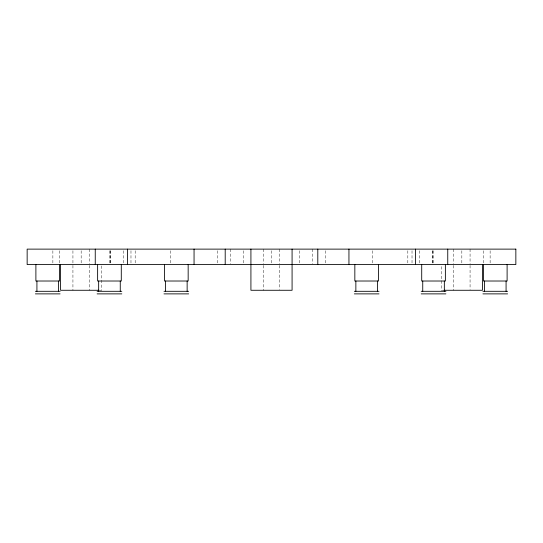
<?xml version="1.0" encoding="UTF-8"?>
<svg xmlns="http://www.w3.org/2000/svg" width="543" height="543" viewBox="0 0 543 543"><rect width="100%" height="100%" fill="white"/><g stroke="black" fill="none" stroke-linecap="round" stroke-linejoin="round"><path stroke-width="0.41" stroke-dasharray="2.71 2.04" d="M99.668 290.274L101.738 290.274L101.738 265.384M444.018 290.274L441.262 290.274L441.262 265.384M490.132 250.744L490.132 263.742M483.44 250.744L483.44 263.742M470.068 249.122L470.068 263.742M470.068 265.384L470.068 289.446M461.835 250.744L461.835 263.742M453.602 249.122L453.602 263.742M453.602 265.384L453.602 290.274M433.545 250.744L433.545 263.742M432.669 250.744L432.669 263.742M432.595 250.744L432.595 263.742M419.739 250.744L419.739 263.742M412.022 250.744L412.022 263.742M407.82 250.744L407.82 263.742M372.362 250.744L372.362 263.742M325.515 250.744L325.515 263.742M312.653 249.122L312.653 263.742M299.79 250.744L299.79 263.742M279.733 249.122L279.733 263.742M279.733 265.384L279.733 289.446M271.5 250.744L271.5 263.742M263.267 249.122L263.267 263.742M263.267 265.384L263.267 290.274M243.21 250.744L243.21 263.742M230.347 249.122L230.347 263.742M217.485 250.744L217.485 263.742M170.638 250.744L170.638 263.742M135.18 250.744L135.18 263.742M130.978 250.744L130.978 263.742M123.261 250.744L123.261 263.742M110.405 250.744L110.405 263.742M110.331 250.744L110.331 263.742M109.455 250.744L109.455 263.742M89.398 249.122L89.398 263.742M89.398 265.384L89.398 290.274M81.165 250.744L81.165 263.742M72.932 250.744L72.932 263.742M72.932 265.384L72.932 290.274M59.56 250.744L59.56 263.742M52.868 250.744L52.868 263.742"/><path stroke-width="0.81" d="M98.982 290.274L60.585 290.274L60.585 264.556M444.018 290.274L482.415 290.274L482.415 264.556M35.383 291.306L60.076 291.306M97.109 291.306L121.802 291.306M163.986 291.306L188.679 291.306M354.321 291.306L379.014 291.306M421.198 291.306L445.891 291.306M482.924 291.306L507.617 291.306M35.383 293.878L60.076 293.878M97.109 293.878L121.802 293.878M163.986 293.878L188.679 293.878M354.321 293.878L379.014 293.878M421.198 293.878L445.891 293.878M482.924 293.878L507.617 293.878M507.108 264.556L507.108 281.016L483.44 281.016L483.44 264.556M506.076 281.016L506.076 291.306M484.471 281.016L484.471 291.306M447.751 249.122L447.751 264.556M445.375 264.556L445.375 281.016L421.714 281.016L421.714 264.556M444.344 281.016L444.344 291.306M422.739 281.016L422.739 291.306M415.538 249.122L415.538 264.556M378.498 264.556L378.498 281.016L354.837 281.016L354.837 264.556M377.473 281.016L377.473 291.306M355.862 281.016L355.862 291.306M348.945 249.122L348.945 264.556M317.798 249.122L317.798 264.556M292.08 249.122L292.08 290.274L250.92 290.274L250.92 249.122M225.202 249.122L225.202 264.556M194.055 249.122L194.055 264.556M188.163 264.556L188.163 281.016L164.502 281.016L164.502 264.556M187.138 281.016L187.138 291.306M165.527 281.016L165.527 291.306M127.462 249.122L127.462 264.556M121.286 264.556L121.286 281.016L97.625 281.016L97.625 264.556M120.261 281.016L120.261 291.306M98.656 281.016L98.656 291.306M95.249 249.122L95.249 264.556M59.56 264.556L59.56 281.016L35.892 281.016L35.892 264.556M58.529 281.016L58.529 291.306M36.924 281.016L36.924 291.306M515.85 249.122L27.15 249.122L27.15 264.556L515.85 264.556L515.85 249.122"/></g></svg>
